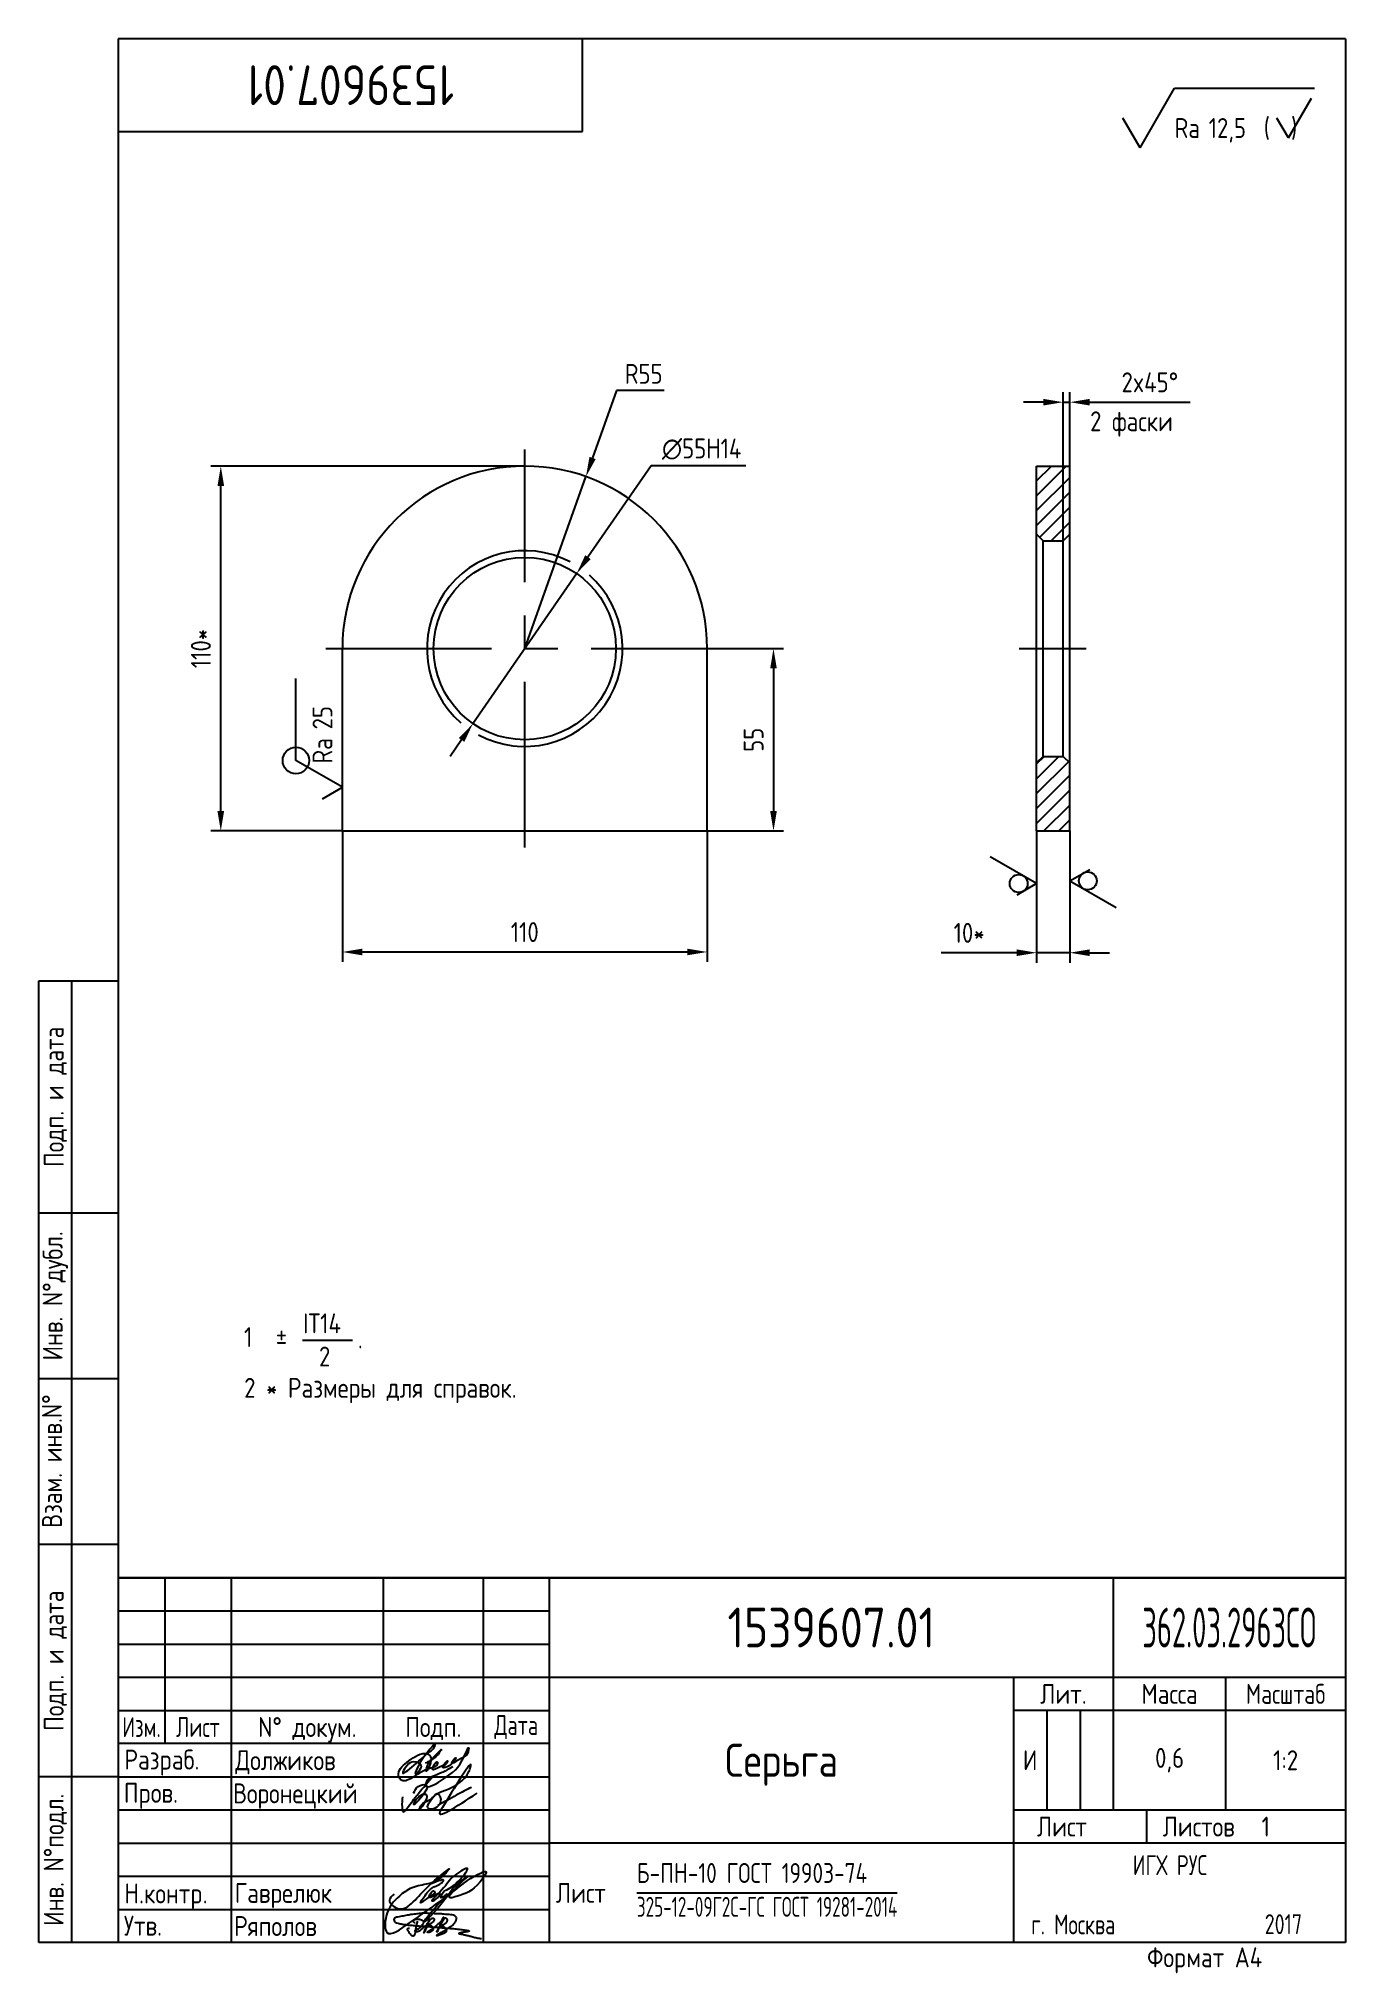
# Paper-space layout 'Layout1-A4_protect' of a CAD drawing. Header units: millimetres. Extents: x 15 to 212, y 0 to 292.
# The model-space entities are those that its viewports show. They can reach past a viewport. Long polylines and large blocks are cut down to what shows.
import ezdxf
from ezdxf.enums import TextEntityAlignment as Align

# ---------------------------------------------------------------- set-up
doc = ezdxf.new("R2010")
doc.units = ezdxf.units.MM
doc.header["$LTSCALE"] = 0.5
doc.linetypes.add('CENTER', pattern=[2, 1.25, -0.25, 0.25, -0.25])
for name, color, linetype in [('Bord', 1, 'Continuous'), ('CEN', 5, 'CENTER'), ('Cont', 6, 'Continuous'), ('DIM', 7, 'Continuous'), ('HATCH', 2, 'Continuous'), ('Text', 3, 'Continuous'), ('Textb', 6, 'Continuous'), ('VPORTI', 7, 'Continuous')]:
    doc.layers.add(name, color=color, linetype=linetype)
doc.layers.get('VPORTI').off()
doc.styles.add('Style1', font='romans.shx', dxfattribs={"width": 0.8})
doc.dimstyles.new('Dia2', dxfattribs={"dimscale": 2, "dimtxt": 3, "dimasz": 3, "dimexe": 1.25, "dimexo": 0, "dimgap": 1, "dimtad": 1, "dimtoh": 1, "dimdec": 3, "dimtxsty": 'Style1', "dimcen": 2.5, "dimclrt": 3, "dimadec": 0, "dimazin": 0, "dimtfac": 1, "dimtdec": 3, "dimtmove": 0, "dimatfit": 2, "dimfxl": 1, "dimarcsym": 0})
doc.dimstyles.new('LIN2', dxfattribs={"dimscale": 2, "dimtxt": 3, "dimasz": 3, "dimexe": 1.5, "dimexo": 0, "dimgap": 1.5, "dimtad": 1, "dimzin": 13, "dimdsep": 46, "dimtxsty": 'Style1', "dimcen": 0, "dimclrt": 3, "dimadec": 0, "dimazin": 0, "dimtfac": 1, "dimtmove": 0, "dimatfit": 3, "dimfxl": 1, "dimtolj": 1, "dimtzin": 13, "dimarcsym": 0})

# ---------------------------------------------------------------- blocks, each defined once
blk = doc.blocks.new('A4')
at = {"layer": 'Bord'}
for p, q in [((20, 55), (85, 55)), ((20, 50), (85, 50)), ((20, 45), (85, 45)), ((160, 40), (160, 25)), ((165, 40), (165, 25)), ((20, 30), (85, 30)), ((20, 25), (85, 25)), ((20, 20), (85, 20)), ((20, 15), (85, 15)), ((20, 10), (85, 10))]:
    blk.add_line(p, q, dxfattribs=at)
at = {"layer": 'Cont'}
for p, q in [((205, 292), (20, 292)), ((20, 292), (20, 5)), ((90, 278), (90, 292)), ((205, 292), (205, 5)), ((20, 278), (90, 278)), ((8, 5), (8, 150)), ((8, 150), (20, 150)), ((13, 5), (13, 150)), ((8, 115), (20, 115)), ((20, 90), (8, 90)), ((20, 65), (8, 65)), ((205, 60), (20, 60)), ((20, 60), (205, 60)), ((27, 60), (27, 35)), ((37, 60), (37, 5)), ((60, 5), (60, 60)), ((75, 60), (75, 5)), ((85, 5), (85, 60)), ((170, 60), (170, 25)), ((85, 45), (205, 45)), ((155, 5), (155, 45)), ((187, 25), (187, 45)), ((20, 40), (85, 40)), ((205, 40), (155, 40)), ((85, 35), (20, 35)), ((20, 30), (8, 30)), ((155, 25), (205, 25)), ((175, 25), (175, 20)), ((205, 20), (85, 20)), ((20, 5), (8, 5)), ((205, 5), (20, 5))]:
    blk.add_line(p, q, dxfattribs=at)
at = {"layer": 'Text', "style": 'Style1', "width": 0.8}
for s, p in [('Подп. и дата', (10.5, 132.5)), ('Инв. N%%dдубл.', (10.5, 102.5)), ('Взам. инв.N%%d ', (10, 78.38)), ('Подп. и дата', (10.5, 47.5)), ('Инв. N%%dподл.', (10.5, 17.5))]:
    blk.add_text(s, height=3, rotation=90, dxfattribs=at).set_placement(p, align=Align.MIDDLE)
at = {"layer": 'Text', "style": 'Style1'}
for s, width, p in [('Лит.', 0.8, (162.5, 42.5)), ('Масса', 0.8, (178.5, 42.5)), ('Масштаб', 0.75, (196, 42.5)), ('Изм.', 0.7, (23.5, 37.5)), ('Лист', 0.7, (32, 37.5)), ('N%%d докум.', 0.8, (48.5, 37.5)), ('Подп.', 0.8, (67.5, 37.5)), ('Лист', 0.8, (162.27, 22.5)), ('Листов', 0.8, (182.9, 22.5))]:
    blk.add_text(s, height=3, dxfattribs=dict(at, width=width)).set_placement(p, align=Align.MIDDLE_CENTER)
at = {"layer": 'Text', "style": 'Style1', "width": 0.7}
for s, p in [('Дата', (80, 37.5)), ('ИГХ РУС', (178.57, 16.69))]:
    blk.add_text(s, height=3, dxfattribs=at).set_placement(p, align=Align.MIDDLE)
at = {"layer": 'Text', "style": 'Style1'}
for s, width, p in [('Разpаб.', 0.8, (20.92, 31.1)), ('Пpов.', 0.8, (20.84, 26.08)), ('Н.контp.', 0.8, (20.92, 10.92)), ('Утв.', 0.8, (20.84, 6.06)), ('г. Москва', 0.7, (157.64, 6.25)), ('Фоpмат А4', 0.8, (175.11, 1.29))]:
    blk.add_text(s, height=3, dxfattribs=dict(at, width=width)).set_placement(p)
for tag, p, width in [('ФИО', (39, 31), 0.8), ('ФИО', (39, 26), 0.8), ('ГОСТ_СОРТАМЕНТА', (98.19, 14), 0.8), ('ФИО', (39, 11), 0.8), ('ФИО', (39, 6), 0.8), ('2017', (192.85, 6.29), 0.7)]:
    blk.add_attdef(tag, p, '', height=3, dxfattribs=dict(at, width=width))
at = {"layer": 'Text', "style": 'Style1', "width": 0.8}
for tag, p in [('И', (157.49, 32.5)), ('700', (178.5, 32.5)), ('1:20', (196, 32.5))]:
    blk.add_attdef(tag, text='', height=3, dxfattribs=at).set_placement(p, align=Align.MIDDLE)
blk.add_attdef('Сборочный_чертеж', text='', height=3, dxfattribs=at).set_placement((120, 21.3), align=Align.CENTER)
for tag, p in [('1', (171.12, 22.5)), ('2', (193, 22.5))]:
    blk.add_attdef(tag, text='', height=3, dxfattribs=at).set_placement(p, align=Align.MIDDLE_CENTER)
blk.add_attdef('ЛИСТ', text='', height=3, dxfattribs=at).set_placement((85.99, 12.5), align=Align.MIDDLE_LEFT)
at = {"layer": 'Text', "style": 'Style1', "width": 0.7}
blk.add_attdef('%%OГОСТ_ТЕХ._ТРЕБОВАНИЙ', text='', height=3, dxfattribs=at).set_placement((98.19, 8), align=Align.BOTTOM_LEFT)
at = {"layer": 'Textb', "style": 'Style1', "width": 0.8}
blk.add_attdef('1234567', (81, 290), '', height=6, rotation=180, dxfattribs=at)
blk.add_attdef('1234567', (123.4, 48), '', height=6, dxfattribs=at)
for tag, height, p in [('123ХЯ', 6, (183.62, 48)), ('НАИМЕНОВАНИЕ', 5, (120, 30))]:
    blk.add_attdef(tag, text='', height=height, dxfattribs=at).set_placement(p, align=Align.CENTER)
blk = doc.blocks.new('A$C314368CF')
at = {"layer": 'Text'}
for q in [(7.18, 6), (1.98, 3)]:
    blk.add_line((3.72, 0), q, dxfattribs=at)
at = {"layer": 'Text', "style": 'Style1', "width": 0.8}
blk.add_text('(  )', height=3, dxfattribs=at).set_placement((0, 0))
blk = doc.blocks.new('sherISO_18')
at = {"layer": 'Cont'}
for p, q in [((-30.94, -16.46), (-25.74, -7.46)), ((-25.74, -7.46), (-4.67, -7.46)), ((-30.94, -16.46), (-33.54, -11.96))]:
    blk.add_line(p, q, dxfattribs=at)
blk.add_blockref('A$C314368CF', (-12.3, -14.96))
at = {"layer": 'Textb', "style": 'Style1', "width": 0.8}
blk.add_text('Ra', height=3, dxfattribs=at).set_placement((-25.74, -14.96))
blk.add_attdef('12,5', (-20.6, -14.96), '', height=3, dxfattribs=at)
blk = doc.blocks.new('A$C32E40792')
at = {"layer": 'Text'}
blk.add_line((3.58, 3.32), (11.11, 3.32), dxfattribs=at)
at = {"layer": 'Text', "style": 'Style1', "width": 0.8}
for s, p in [('IТ14', (3.65, 4.37)), ('%%p', (-0.46, 2.3)), ('2', (6.05, -0.63)), ('.', (11.91, 2.1))]:
    blk.add_text(s, height=3, dxfattribs=at).set_placement(p)
blk = doc.blocks.new('*D4')
at = {"layer": 'Defpoints', "color": 0, "transparency": 16777216}
for p in [(577.99, -143.42), (546.73, -188.67)]:
    blk.add_point(p, dxfattribs=at)
at = {"layer": 'DIM', "color": 0, "lineweight": -2, "transparency": 16777216}
for p, q in [((600.45, -110.91), (581.4, -138.48)), ((628.97, -110.91), (600.45, -110.91)), ((546.73, -188.67), (577.99, -143.42)), ((543.32, -193.6), (539.91, -198.54))]:
    blk.add_line(p, q, dxfattribs=at)
at = {"layer": 'DIM', "color": 0, "transparency": 16777216}
for points in [[(580.58, -137.91), (582.23, -139.05), (577.99, -143.42)], [(542.49, -193.04), (544.14, -194.17), (546.73, -188.67)]]:
    blk.add_solid(points, dxfattribs=at)
at = {"layer": 'DIM', "color": 3, "transparency": 16777216, "insert": (615.71, -105.91), "char_height": 6, "attachment_point": 5, "style": 'Style1'}
blk.add_mtext('∅55H14', dxfattribs=at)
blk = doc.blocks.new('*D5')
at = {"layer": 'Defpoints', "color": 0, "transparency": 16777216}
for p in [(470.7, -111.04), (562.36, -111.04), (507.36, -221.04)]:
    blk.add_point(p, dxfattribs=at)
at = {"layer": 'DIM', "color": 0, "lineweight": -2, "transparency": 16777216}
for p, q in [((562.36, -111.04), (467.7, -111.04)), ((470.7, -215.04), (470.7, -117.04)), ((507.36, -221.04), (467.7, -221.04))]:
    blk.add_line(p, q, dxfattribs=at)
at = {"layer": 'DIM', "color": 0, "transparency": 16777216}
for points in [[(469.7, -117.04), (471.7, -117.04), (470.7, -111.04)], [(469.7, -215.04), (471.7, -215.04), (470.7, -221.04)]]:
    blk.add_solid(points, dxfattribs=at)
at = {"layer": 'DIM', "color": 3, "transparency": 16777216, "insert": (464.7, -166.04), "char_height": 6, "attachment_point": 5, "rotation": 90, "style": 'Style1'}
blk.add_mtext('\\A1;110*', dxfattribs=at)
blk = doc.blocks.new('*D6')
at = {"layer": 'Defpoints', "color": 0, "transparency": 16777216}
for p in [(507.36, -221.04), (617.36, -221.04), (617.36, -257.52)]:
    blk.add_point(p, dxfattribs=at)
at = {"layer": 'DIM', "color": 0, "lineweight": -2, "transparency": 16777216}
for p, q in [((507.36, -221.04), (507.36, -260.52)), ((617.36, -221.04), (617.36, -260.52)), ((513.36, -257.52), (611.36, -257.52))]:
    blk.add_line(p, q, dxfattribs=at)
at = {"layer": 'DIM', "color": 0, "transparency": 16777216}
for points in [[(513.36, -256.52), (513.36, -258.52), (507.36, -257.52)], [(611.36, -256.52), (611.36, -258.52), (617.36, -257.52)]]:
    blk.add_solid(points, dxfattribs=at)
at = {"layer": 'DIM', "color": 3, "transparency": 16777216, "insert": (562.36, -251.52), "char_height": 6, "attachment_point": 5, "style": 'Style1'}
blk.add_mtext('\\A1;110', dxfattribs=at)
blk = doc.blocks.new('*D7')
at = {"layer": 'Defpoints', "color": 0, "transparency": 16777216}
for p in [(716.71, -221.04), (726.71, -221.04), (716.71, -257.74)]:
    blk.add_point(p, dxfattribs=at)
at = {"layer": 'DIM', "color": 0, "lineweight": -2, "transparency": 16777216}
for p, q in [((716.71, -221.04), (716.71, -260.74)), ((726.71, -221.04), (726.71, -260.74)), ((710.71, -257.74), (687.97, -257.74)), ((726.71, -257.74), (716.71, -257.74)), ((732.71, -257.74), (738.71, -257.74))]:
    blk.add_line(p, q, dxfattribs=at)
at = {"layer": 'DIM', "color": 0, "transparency": 16777216}
for points in [[(710.71, -256.74), (710.71, -258.74), (716.71, -257.74)], [(732.71, -256.74), (732.71, -258.74), (726.71, -257.74)]]:
    blk.add_solid(points, dxfattribs=at)
at = {"layer": 'DIM', "color": 3, "transparency": 16777216, "insert": (696.34, -251.74), "char_height": 6, "attachment_point": 5, "style": 'Style1'}
blk.add_mtext('\\A1;10*', dxfattribs=at)
blk = doc.blocks.new('*D8')
at = {"layer": 'Defpoints', "color": 0, "transparency": 16777216}
for p in [(726.71, -91.77), (724.71, -133.54), (726.71, -131.54)]:
    blk.add_point(p, dxfattribs=at)
at = {"layer": 'DIM', "color": 0, "lineweight": -2, "transparency": 16777216}
for p, q in [((718.71, -91.77), (712.71, -91.77)), ((724.71, -133.54), (724.71, -88.77)), ((724.71, -91.77), (726.71, -91.77)), ((726.71, -131.54), (726.71, -88.77)), ((732.71, -91.77), (763, -91.77))]:
    blk.add_line(p, q, dxfattribs=at)
at = {"layer": 'DIM', "color": 0, "transparency": 16777216}
for points in [[(718.71, -90.77), (718.71, -92.77), (724.71, -91.77)], [(732.71, -90.77), (732.71, -92.77), (726.71, -91.77)]]:
    blk.add_solid(points, dxfattribs=at)
at = {"layer": 'DIM', "color": 3, "transparency": 16777216, "insert": (750.85, -85.77), "char_height": 6, "attachment_point": 5, "style": 'Style1'}
blk.add_mtext('\\A1;2x45%%d', dxfattribs=at)
blk = doc.blocks.new('*D9')
at = {"layer": 'Defpoints', "color": 0, "transparency": 16777216}
for p in [(622.36, -166.04), (617.36, -221.04), (637.36, -221.04)]:
    blk.add_point(p, dxfattribs=at)
at = {"layer": 'DIM', "color": 0, "lineweight": -2, "transparency": 16777216}
for p, q in [((622.36, -166.04), (640.36, -166.04)), ((637.36, -172.04), (637.36, -215.04)), ((617.36, -221.04), (640.36, -221.04))]:
    blk.add_line(p, q, dxfattribs=at)
at = {"layer": 'DIM', "color": 0, "transparency": 16777216}
for points in [[(636.36, -172.04), (638.36, -172.04), (637.36, -166.04)], [(636.36, -215.04), (638.36, -215.04), (637.36, -221.04)]]:
    blk.add_solid(points, dxfattribs=at)
at = {"layer": 'DIM', "color": 3, "transparency": 16777216, "insert": (631.36, -193.54), "char_height": 6, "attachment_point": 5, "rotation": 90, "style": 'Style1'}
blk.add_mtext('\\A1;55', dxfattribs=at)
blk = doc.blocks.new('*D10')
at = {"layer": 'Defpoints', "color": 0, "transparency": 16777216}
for p in [(580.8, -114.23), (562.36, -166.04)]:
    blk.add_point(p, dxfattribs=at)
at = {"layer": 'DIM', "color": 0, "lineweight": -2, "transparency": 16777216}
for p, q in [((590.05, -88.22), (582.81, -108.57)), ((604.39, -88.22), (590.05, -88.22)), ((562.36, -166.04), (580.8, -114.23))]:
    blk.add_line(p, q, dxfattribs=at)
at = {"layer": 'DIM', "color": 0, "transparency": 16777216}
blk.add_solid([(581.87, -108.24), (583.75, -108.91), (580.8, -114.23)], dxfattribs=at)
at = {"layer": 'DIM', "color": 3, "transparency": 16777216, "insert": (598.22, -83.22), "char_height": 6, "attachment_point": 5, "style": 'Style1'}
blk.add_mtext('R55', dxfattribs=at)
blk = doc.blocks.new('A$C6CF913E7')
at = {"layer": 'Text'}
blk.add_circle((0, 0), 2, dxfattribs=at)
blk = doc.blocks.new('sherISO_06')
at = {"layer": 'Text'}
blk.add_line((4.04, 7), (16.39, 7), dxfattribs=at)
blk.add_lwpolyline([(-1.73, 3), (0, 0), (4.04, 7)], dxfattribs=at)
blk.add_blockref('A$C6CF913E7', (4.04, 7))
at = {"layer": 'Text', "style": 'Style1', "width": 0.8}
blk.add_text('Ra', height=3, dxfattribs=at).set_placement((3.58, 1.5))
blk.add_attdef('12,5', (8.73, 1.5), '', height=3, dxfattribs=at)
blk = doc.blocks.new('sherISO_09')
at = {"layer": 'Text'}
for q in [(4.04, 7), (-1.73, 3)]:
    blk.add_line((0, 0), q, dxfattribs=at)
blk.add_circle((0, 2.71), 1.35, dxfattribs=at)

msp = doc.modelspace()

# ---------------------------------------------------------------- hatches: boundary and pattern name
at = {"layer": 'HATCH'}
h = msp.add_hatch(dxfattribs=at)
h.set_pattern_fill('ANSI31', color=256, style=0)
h.set_pattern_definition([(45, (6, 0), (-2.245064, 2.245064), [])])
h.paths.add_polyline_path([(726.7113, -111.0431), (716.7113, -111.0431), (716.7113, -131.5431), (718.7113, -133.5431), (724.7113, -133.5431), (726.7113, -131.5431)])
h.paths.add_polyline_path([(726.7113, -200.5431), (724.7113, -198.5431), (718.7113, -198.5431), (716.7113, -200.5431), (716.7113, -221.0431), (726.7113, -221.0431)])

# ---------------------------------------------------------------- linework, layer by layer
at = {"layer": 'CEN', "ltscale": 20}
for p, q in [((562.3603, -226.0431), (562.3603, -106.0431)), ((502.3603, -166.0431), (622.3603, -166.0431)), ((711.483, -166.0431), (731.6825, -166.0431))]:
    msp.add_line(p, q, dxfattribs=at)
at = {"layer": 'Cont'}
for p, q in [((716.7113, -221.0431), (716.7113, -111.0431)), ((716.7113, -111.0431), (726.7113, -111.0431)), ((726.7113, -221.0431), (726.7113, -111.0431)), ((718.7113, -133.5431), (716.7113, -131.5431)), ((718.7113, -198.5431), (718.7113, -133.5431)), ((718.7113, -133.5431), (724.7113, -133.5431)), ((724.7113, -133.5431), (726.7113, -131.5431)), ((724.7113, -198.5431), (724.7113, -133.5431)), ((507.3603, -221.0431), (507.3603, -166.0431)), ((617.3603, -221.0431), (617.3603, -166.0431)), ((718.7113, -198.5431), (716.7113, -200.5431)), ((718.7113, -198.5431), (724.7113, -198.5431)), ((724.7113, -198.5431), (726.7113, -200.5431)), ((507.3603, -221.0431), (617.3603, -221.0431)), ((716.7113, -221.0431), (726.7113, -221.0431))]:
    msp.add_line(p, q, dxfattribs=at)
msp.add_circle((562.3603, -166.0431), 27.5, dxfattribs=at)
for radius, start, end in [(55, 0, 180), (29.5, 62.2966087, 229.2734621), (29.5, 241.8109696, 48.6875184)]:
    msp.add_arc((562.3603, -166.0431), radius, start, end, dxfattribs=at)

# ---------------------------------------------------------------- block references
at = {"layer": 'Text', "xscale": 2, "yscale": 2, "zscale": 2, "rotation": 90}
msp.add_blockref('sherISO_06', (507.3603, -207.8766), dxfattribs=at).add_auto_attribs({'12,5': '25'})
at = {"layer": 'Text', "xscale": 2, "yscale": 2, "zscale": 2}
for p, rotation in [((716.7113, -236.8851), 90), ((726.7113, -236.0632), 269.99999999999363)]:
    msp.add_blockref('sherISO_09', p, dxfattribs=dict(at, rotation=rotation))

# ---------------------------------------------------------------- texts
at = {"layer": 'Text', "style": 'Style1', "width": 0.8}
msp.add_text('2 фаски', height=6, dxfattribs=at).set_placement((732.8325, -100.5213))

# ---------------------------------------------------------------- dimensions: what is measured, and where the dimension line sits
at = {"layer": 'DIM'}
dim = msp.add_radius_dim(center=(562.3603, -166.0431), mpoint=(580.7964, -114.225), dimstyle='Dia2', override={"dimtmove": 1}, dxfattribs=at)
dim.commit()
dim.dimension.update_dxf_attribs({"geometry": '*D10', "text_midpoint": (590.049, -88.2189), "dimtype": 164})
for base, p1, p2, text, picture, middle in [((726.7113, -91.7699), (724.7113, -133.5431), (726.7113, -131.5431), '<>x45%%d', '*D8', (750.8542, -85.7699)), ((716.7113, -257.7438), (726.7113, -221.0431), (716.7113, -221.0431), '<>*', '*D7', (696.3399, -251.7438))]:
    dim = msp.add_linear_dim(base=base, p1=p1, p2=p2, text=text, dimstyle='LIN2', dxfattribs=at)
    dim.commit()
    dim.dimension.update_dxf_attribs({"geometry": picture, "text_midpoint": middle})
dim = msp.add_diameter_dim_2p(p1=(546.7282, -188.668), p2=(577.9923, -143.4181), text='<>H14', dimstyle='Dia2', override={"dimtmove": 1}, dxfattribs=at)
dim.commit()
dim.dimension.update_dxf_attribs({"geometry": '*D4', "text_midpoint": (600.4522, -110.911), "dimtype": 163})
dim = msp.add_linear_dim(base=(470.7011, -111.0431), p1=(507.3603, -221.0431), p2=(562.3603, -111.0431), angle=90, text='<>*', dimstyle='LIN2', dxfattribs=at)
dim.commit()
dim.dimension.update_dxf_attribs({"geometry": '*D5', "text_midpoint": (464.7011, -166.0431)})
dim = msp.add_linear_dim(base=(637.3603, -221.0431), p1=(622.3603, -166.0431), p2=(617.3603, -221.0431), angle=90, dimstyle='LIN2', dxfattribs=at)
dim.commit()
dim.dimension.update_dxf_attribs({"geometry": '*D9', "text_midpoint": (631.3603, -193.5431)})
dim = msp.add_linear_dim(base=(617.3603, -257.5229), p1=(507.3603, -221.0431), p2=(617.3603, -221.0431), dimstyle='LIN2', dxfattribs=at)
dim.commit()
dim.dimension.update_dxf_attribs({"geometry": '*D6', "text_midpoint": (562.3603, -251.5229)})

psp = doc.layouts.new('Layout1-A4_protect')

# ---------------------------------------------------------------- linework, layer by layer
at = {"layer": 'Cont'}
psp.add_line((211.83, 292), (211.83, 5), dxfattribs=at)
at = {"layer": 'Text'}
for points, knots in [([(71.62, 30.71), (72.04, 31.63), (72.58, 32.81), (74.85, 35.38), (74.4, 34.21), (72.89, 33.18), (68.69, 29.07), (70.34, 31.82), (71.32, 32.5), (72.88, 31.81), (72.24, 31), (71.72, 30.31), (71.56, 30.58), (71.6, 30.66), (71.62, 30.71)], [0, 0, 0, 0, 4.062617, 5.226919, 5.800291, 6.663227, 11.774431, 12.938639, 14.11351, 15.354081, 16.396133, 16.918576, 17.03251, 17.182794, 17.182794, 17.182794, 17.182794]), ([(77.27, 31.49), (76.51, 31.08), (75.2, 30.35), (73.32, 29.77), (73, 27.84), (77.93, 30.94), (78.26, 31.55), (79.67, 34.57), (79.64, 33.14), (78.76, 33.01), (76.57, 31.54), (77.88, 33.29), (77.35, 31.78), (74.82, 30.67), (76.71, 32.84), (76.17, 31.64), (75.44, 31.67), (73.57, 30.43), (74.91, 32.69), (75.03, 31.59), (73.13, 31.15), (71.85, 30.32), (69.71, 28.97), (68.66, 30.7), (70.16, 32.12), (71.57, 33.08), (72.85, 33.72), (73.81, 33.31), (74.22, 32.32), (72.92, 30), (73.62, 32.29), (74.23, 32.74), (75.87, 34.55), (74.88, 33.1), (74.15, 32.56), (73.35, 32.16), (73.1, 32.04)], [0, 0, 0, 0, 2.703743, 4.672825, 5.02799, 7.955933, 13.437489, 13.883188, 14.189441, 16.413959, 17.478513, 18.47964, 18.959294, 20.910841, 22.003091, 22.470554, 23.533771, 24.710748, 26.01626, 26.201331, 27.488187, 30.382065, 32.258784, 33.069724, 35.439902, 37.010787, 38.612861, 39.32109, 39.818865, 41.83144, 42.782113, 44.494961, 45.867914, 46.467245, 48.290622, 49.101188, 49.101188, 49.101188, 49.101188]), ([(71.35, 27.52), (71.51, 27.9), (71.83, 28.65), (74.33, 29.21), (72.53, 26.76), (71.01, 25.42), (72.06, 27.42), (74.2, 27.49), (71.73, 24.19), (72.79, 26.4), (73.96, 26.3), (74.93, 27.8), (75.77, 26.42), (74.93, 25.09), (72.9, 25.08), (74.48, 27.49), (76.89, 28.16), (79.26, 29.44), (80.75, 33.87), (76.97, 27.34), (74.3, 23.2), (77.77, 25.47), (80.92, 27.52)], [0, 0, 0, 0, 1.213353, 2.399709, 5.497648, 5.861317, 7.611627, 8.43806, 10.837371, 11.583123, 13.461301, 14.534506, 15.162086, 17.217848, 17.944717, 20.123775, 21.948027, 26.460707, 27.144718, 34.52243, 35.159468, 41.304292, 41.304292, 41.304292, 41.304292]), ([(69.67, 26.96), (69.62, 26.51), (69.56, 25.85), (69.71, 24.31), (71.05, 26.21), (72.18, 27.64), (73.56, 29.25), (74.37, 30.19)], [0, 0, 0, 0, 1.523947, 2.237958, 3.351836, 5.856423, 9.374056, 9.374056, 9.374056, 9.374056]), ([(80.09, 28.41), (79.32, 28.02), (77.61, 27.15), (75.94, 26.19), (75.02, 25.67)], [0, 0, 0, 0, 2.587978, 5.77327, 5.77327, 5.77327, 5.77327]), ([(68.4, 12.33), (68.07, 12.02), (67.19, 11.22), (69.58, 9.36), (72.71, 12.61), (74.2, 14.23), (77.09, 16.45), (75.19, 14.37), (73.78, 13.85), (71.08, 13.46), (68.78, 11.8), (67.05, 9.76), (66.9, 5.24), (73.06, 9.61), (76.81, 12.22), (80.09, 14.92), (82.77, 16.05), (80.44, 12.71), (79.15, 12.4), (75.84, 11.34), (78.11, 13.77), (80.18, 15.49), (77.49, 13.68), (76.38, 11.58), (71.6, 6.46), (74.2, 9.94), (77.32, 13.16), (75.18, 11.36), (75.74, 12.68), (76.9, 13.21), (78.08, 14.07), (80.34, 16.92), (76.72, 14.81), (76.42, 13.5), (73.38, 10.9), (75, 11.59), (75.6, 12.82), (74.54, 12.04), (73.24, 11.51), (74.29, 13.16), (74.65, 12.44), (73.58, 11.98), (71.78, 10.22), (73.27, 12.46), (74.18, 13.42), (75.34, 13.74), (76.29, 14.77), (75.04, 14.29), (74, 13.89)], [0, 0, 0, 0, 1.17994, 3.087717, 5.863103, 12.338328, 12.854096, 14.088578, 16.834551, 19.302558, 21.570562, 25.210018, 27.650956, 31.348291, 40.129863, 44.562748, 45.223917, 46.979401, 51.214655, 52.099288, 55.323111, 56.227801, 58.471865, 60.028126, 65.752911, 68.466223, 71.038525, 71.934922, 72.780229, 73.495807, 76.028152, 77.999346, 80.11892, 83.1954, 85.334448, 86.270878, 87.060466, 88.110212, 88.803314, 89.989889, 90.197567, 90.706974, 92.884587, 94.19917, 96.055742, 97.375783, 97.753899, 99.636325, 99.636325, 99.636325, 99.636325]), ([(71.57, 7.99), (71.52, 8), (71.44, 8.03), (71.34, 8.12), (71.25, 8.19), (71.19, 8.31), (71.27, 8.39), (71.38, 8.46), (71.55, 8.51), (71.76, 8.54), (72, 8.57), (72.22, 8.54), (72.45, 8.49), (72.65, 8.4), (72.84, 8.25), (72.86, 8.04), (72.77, 7.88), (72.68, 7.72), (72.57, 7.56), (72.43, 7.4), (72.29, 7.24), (72.14, 7.14), (72.03, 7.04), (71.89, 6.98), (71.75, 6.92), (71.64, 6.86), (71.56, 6.83), (71.51, 6.77), (71.59, 6.72), (71.66, 6.71), (71.8, 6.69), (71.95, 6.69), (72.12, 6.74), (72.32, 6.81), (72.5, 6.96), (72.66, 7.13), (72.84, 7.27), (72.99, 7.43), (73.13, 7.55), (73.24, 7.66), (73.33, 7.76), (73.46, 7.91), (73.59, 8.15), (73.68, 8.3), (73.75, 8.58), (73.63, 8.28), (73.6, 8.06), (73.44, 7.71), (73.35, 7.43), (73.26, 7.19), (73.14, 6.93), (73.06, 6.74), (72.86, 6.39), (73.02, 6.79), (73.11, 7.07), (73.28, 7.36), (73.4, 7.62), (73.48, 7.81), (73.58, 8.02), (73.72, 8.2), (73.8, 8.37), (73.92, 8.5), (74.05, 8.66), (74.24, 8.72), (74.42, 8.65), (74.47, 8.49), (74.43, 8.32), (74.3, 8.13), (74.1, 7.99), (73.95, 7.84), (73.79, 7.78), (73.71, 7.74), (73.52, 7.71), (73.75, 7.69), (73.87, 7.62), (74.04, 7.55), (74.15, 7.41), (74.25, 7.29), (74.28, 7.16), (74.29, 6.99), (74.2, 6.82), (74.02, 6.68), (73.81, 6.56), (73.63, 6.48), (73.42, 6.54), (73.53, 6.72), (73.68, 6.78), (73.84, 6.89), (74.01, 6.98), (74.14, 7.08), (74.26, 7.15), (74.35, 7.23), (74.44, 7.3), (74.55, 7.39), (74.68, 7.49), (74.86, 7.64), (75.05, 7.81), (75.23, 7.99), (75.38, 8.11), (75.51, 8.23), (75.6, 8.36), (75.72, 8.46), (75.82, 8.59), (75.88, 8.7), (75.88, 8.89), (75.74, 8.7), (75.68, 8.56), (75.58, 8.31), (75.49, 8.08), (75.39, 7.84), (75.32, 7.6), (75.22, 7.4), (75.13, 7.17), (75.07, 6.96), (75, 6.76), (74.96, 6.65), (74.79, 6.61), (75.02, 6.95), (75.15, 7.16), (75.33, 7.49), (75.45, 7.7), (75.58, 7.94), (75.73, 8.22), (75.86, 8.51), (76, 8.69), (76.18, 8.8), (76.35, 8.63), (76.4, 8.43), (76.39, 8.24), (76.34, 8.07), (76.22, 7.95), (76.08, 7.84), (75.93, 7.73), (75.77, 7.65), (75.61, 7.61), (75.5, 7.59), (75.28, 7.6), (75.47, 7.56), (75.55, 7.52), (75.67, 7.5), (75.79, 7.45), (75.92, 7.43), (76.02, 7.34), (76.1, 7.24), (76.18, 7.13), (76.23, 7.01), (76.27, 6.88), (76.28, 6.75), (76.25, 6.61), (76.15, 6.5), (75.99, 6.39), (75.8, 6.35), (75.59, 6.27), (75.37, 6.17), (75.11, 6.1), (74.96, 6.06), (74.82, 6.04), (74.92, 6.2), (75.01, 6.26), (75.21, 6.4), (75.46, 6.5), (75.73, 6.66), (75.94, 6.78), (76.1, 6.85), (76.24, 6.94), (76.39, 7.05), (76.61, 7.2), (76.87, 7.38), (77.14, 7.56), (77.36, 7.74), (77.49, 7.91), (77.62, 8.06), (77.69, 8.22), (77.77, 8.36), (77.81, 8.54), (77.85, 8.75), (77.6, 9.1), (77.07, 9.21), (76.48, 9.25), (75.97, 9.28), (75.46, 9.35), (74.97, 9.37), (74.49, 9.36), (74.07, 9.4), (73.68, 9.4), (73.36, 9.43), (73.04, 9.45), (72.71, 9.43), (72.36, 9.41), (72, 9.35), (71.62, 9.29), (71.25, 9.28), (70.92, 9.23), (70.58, 9.14), (70.18, 9.15), (69.78, 8.99), (69.36, 8.97), (68.97, 8.86), (68.64, 8.81), (68.42, 8.67), (68.37, 8.44), (68.42, 8.22), (68.66, 8), (68.99, 7.95), (69.4, 7.82), (69.88, 7.77), (70.33, 7.67), (70.75, 7.63), (71.12, 7.63), (71.51, 7.56), (72.07, 7.55), (72.65, 7.45), (73.31, 7.48), (73.92, 7.38), (74.53, 7.33), (75.12, 7.33), (75.72, 7.24), (76.39, 7.17), (77.03, 7.16), (77.56, 7.08), (78.01, 7.04), (78.43, 7.02), (78.81, 6.94), (79.12, 6.9), (79.4, 6.86), (79.58, 6.85), (79.82, 6.75), (79.58, 6.68), (79.41, 6.64), (79.11, 6.6), (78.77, 6.54), (78.5, 6.53), (78.05, 6.36), (78.62, 6.29), (78.94, 6.21), (79.47, 6.09), (80.01, 5.97), (80.57, 5.77), (81.04, 5.7), (81.37, 5.65), (81.51, 5.63), (81.58, 5.62)], [0, 0, 0, 0, 0.153866, 0.270441, 0.388867, 0.510533, 0.592156, 0.71333, 0.90842, 1.11344, 1.349254, 1.61246, 1.782219, 2.047249, 2.291879, 2.451528, 2.651081, 2.806158, 3.017979, 3.227348, 3.462381, 3.633009, 3.75766, 3.920516, 4.080796, 4.214529, 4.291786, 4.349969, 4.397594, 4.50822, 4.594826, 4.799244, 4.954392, 5.128468, 5.437537, 5.632649, 5.842485, 6.094987, 6.293219, 6.410959, 6.551192, 6.687808, 7.022147, 7.294342, 7.425356, 7.52079, 7.946481, 8.313051, 8.59833, 8.833695, 9.090496, 9.427695, 9.601191, 9.883219, 10.093306, 10.673943, 10.798776, 10.974628, 11.287247, 11.486184, 11.648652, 11.848902, 12.027194, 12.25348, 12.40059, 12.537783, 12.716293, 12.91523, 13.208551, 13.438489, 13.549668, 13.67779, 13.77127, 13.930001, 14.029091, 14.272112, 14.434836, 14.547084, 14.739051, 14.830983, 15.061241, 15.268922, 15.500489, 15.788979, 15.879568, 16.024283, 16.221854, 16.418714, 16.593102, 16.783247, 16.91018, 17.018213, 17.135263, 17.278205, 17.430482, 17.620087, 17.979626, 18.191789, 18.388716, 18.565718, 18.714854, 18.857929, 19.039974, 19.171375, 19.283034, 19.400085, 19.618058, 19.882245, 20.150781, 20.377854, 20.649532, 20.89723, 21.042543, 21.40016, 21.557817, 21.667145, 21.752781, 21.926256, 22.412297, 22.813145, 22.961412, 23.171289, 23.607257, 23.940428, 24.110007, 24.291214, 24.48084, 24.697609, 24.904078, 25.034245, 25.218018, 25.407651, 25.573473, 25.787447, 25.930292, 26.051316, 26.18846, 26.285312, 26.406799, 26.52425, 26.630463, 26.793722, 26.898606, 27.029313, 27.171012, 27.314101, 27.419918, 27.580557, 27.709367, 27.829268, 28.024364, 28.266961, 28.41242, 28.705761, 28.989137, 29.187748, 29.233768, 29.332802, 29.529535, 29.667094, 30.039923, 30.332117, 30.61061, 30.769982, 30.856778, 31.109923, 31.313488, 31.656425, 32.066331, 32.296628, 32.49714, 32.710276, 32.891468, 33.014834, 33.177747, 33.444503, 33.618009, 34.409008, 34.914636, 35.419802, 35.95397, 36.458179, 36.88069, 37.388403, 37.738353, 38.034261, 38.353468, 38.693154, 39.037638, 39.391136, 39.787481, 40.203773, 40.488977, 40.784975, 41.26625, 41.668005, 42.070065, 42.499388, 42.869834, 43.079573, 43.213439, 43.554591, 43.717296, 44.153724, 44.506336, 45.019111, 45.587859, 45.90191, 46.270392, 46.703958, 47.093115, 47.952647, 48.44014, 49.079253, 49.808223, 50.268654, 50.851051, 51.604831, 52.298429, 52.776925, 53.1907, 53.661988, 54.042386, 54.348524, 54.616841, 54.853814, 54.983777, 55.126096, 55.333328, 55.613101, 56.008732, 56.315809, 56.59982, 56.87931, 57.399251, 57.889617, 58.432507, 59.066698, 59.660314, 59.862668, 60.07277, 60.07277, 60.07277, 60.07277]), ([(70.71, 7.15), (70.66, 7.14), (70.57, 7.13), (70.45, 7.1), (70.33, 7), (70.47, 6.87), (70.54, 6.73), (70.66, 6.55), (70.79, 6.34), (70.96, 6.16), (71.11, 6.06), (71.26, 6.02), (71.42, 6.05), (71.54, 6.16), (71.61, 6.41), (71.65, 6.69), (71.71, 7.02), (71.74, 7.29), (71.78, 7.54), (71.87, 7.81), (71.9, 8.05), (71.94, 8.21), (71.95, 8.26)], [0, 0, 0, 0, 0.15847, 0.269731, 0.363591, 0.555514, 0.688037, 0.848606, 1.204359, 1.433632, 1.58673, 1.729549, 1.880686, 2.057874, 2.19169, 2.63505, 2.928153, 3.184121, 3.441863, 3.696117, 4.025873, 4.178055, 4.178055, 4.178055, 4.178055])]:
    psp.add_open_spline(points, degree=3, knots=knots, dxfattribs=at)

# ---------------------------------------------------------------- block references
ref = psp.add_blockref('A4', (6.83, 0))
ref.add_attrib('ФИО', 'Должиков', (44.46, 31), dxfattribs={"layer": 'Text', "height": 3, "style": 'Style1', "width": 0.8})
ref.add_attrib('ФИО', 'Воронецкий', (44.13, 26), dxfattribs={"layer": 'Text', "height": 3, "style": 'Style1', "width": 0.8})
ref.add_attrib('ФИО', 'Гаврелюк', (44.4, 11), dxfattribs={"layer": 'Text', "height": 3, "style": 'Style1', "width": 0.8})
ref.add_attrib('ФИО', 'Ряполов', (44.29, 6), dxfattribs={"layer": 'Text', "height": 3, "style": 'Style1', "width": 0.8})
ref.add_attrib('123ХЯ', '362.03.2963СО', dxfattribs={"layer": 'Textb', "height": 6, "style": 'Style1', "width": 0.5}).set_placement((194.33, 52.5), align=Align.MIDDLE_CENTER)
ref.add_attrib('1234567', '1539607.01', dxfattribs={"layer": 'Textb', "height": 6, "style": 'Style1', "width": 0.8}).set_placement((134.33, 52.5), align=Align.MIDDLE_CENTER)
ref.add_attrib('НАИМЕНОВАНИЕ', 'Серьга', dxfattribs={"layer": 'Textb', "height": 5, "style": 'Style1', "width": 0.8}).set_placement((126.83, 30), align=Align.CENTER)
ref.add_attrib('ЛИСТ', 'Лист', dxfattribs={"layer": 'Text', "height": 3, "style": 'Style1', "width": 0.8}).set_placement((92.81, 12.5), align=Align.MIDDLE_LEFT)
ref.add_attrib('ГОСТ_СОРТАМЕНТА', 'Б-ПН-10 ГОСТ 19903-74', (105.02, 14), dxfattribs={"layer": 'Text', "height": 3, "style": 'Style1', "width": 0.75})
ref.add_attrib('%%OГОСТ_ТЕХ._ТРЕБОВАНИЙ', '%%O325-12-09Г2С-ГС ГОСТ 19281-2014', dxfattribs={"layer": 'Text', "height": 3, "style": 'Style1', "width": 0.6}).set_placement((105.02, 8), align=Align.BOTTOM_LEFT)
ref.add_attrib('И', 'И', dxfattribs={"layer": 'Text', "height": 3, "style": 'Style1', "width": 0.8}).set_placement((164.31, 32.5), align=Align.MIDDLE)
ref.add_attrib('700', '0,6', dxfattribs={"layer": 'Text', "height": 3, "style": 'Style1', "width": 0.8}).set_placement((185.33, 32.5), align=Align.MIDDLE)
ref.add_attrib('1:20', '1:2', dxfattribs={"layer": 'Text', "height": 3, "style": 'Style1', "width": 0.8}).set_placement((202.83, 32.5), align=Align.MIDDLE)
ref.add_attrib('2', '1', dxfattribs={"layer": 'Text', "height": 3, "style": 'Style1', "width": 0.8}).set_placement((199.83, 22.5), align=Align.MIDDLE_CENTER)
ref.add_attrib('200', '2017', (199.68, 6.29), dxfattribs={"layer": 'Text', "height": 3, "style": 'Style1', "width": 0.7})
ref.add_attrib('1234567', '1539607.01', dxfattribs={"layer": 'Textb', "height": 6, "rotation": 180, "style": 'Style1', "width": 0.8}).set_placement((61.83, 285), align=Align.MIDDLE_CENTER)
psp.add_blockref('sherISO_18', (211.83, 292), dxfattribs=at).add_auto_attribs({'12,5': '12,5'})
at = {"layer": 'VPORTI'}
psp.add_blockref('A$C32E40792', (51.04, 92.48), dxfattribs=at)

# ---------------------------------------------------------------- texts
at = {"layer": 'Textb', "color": 3, "style": 'Style1', "width": 0.8}
for s, p in [('1', (45.79, 94.78)), ('2 * Размеры для справок.', (45.81, 87.13))]:
    psp.add_text(s, height=3, dxfattribs=at).set_placement(p)

# ---------------------------------------------------------------- viewports
at = {"layer": 'VPORTI'}
psp.add_viewport(center=(112.5, 202.83), size=(185, 122.4288), view_center_point=(611.1327, -160.5226), view_height=244.857596, dxfattribs=at)

doc.saveas('drawing.dxf')
